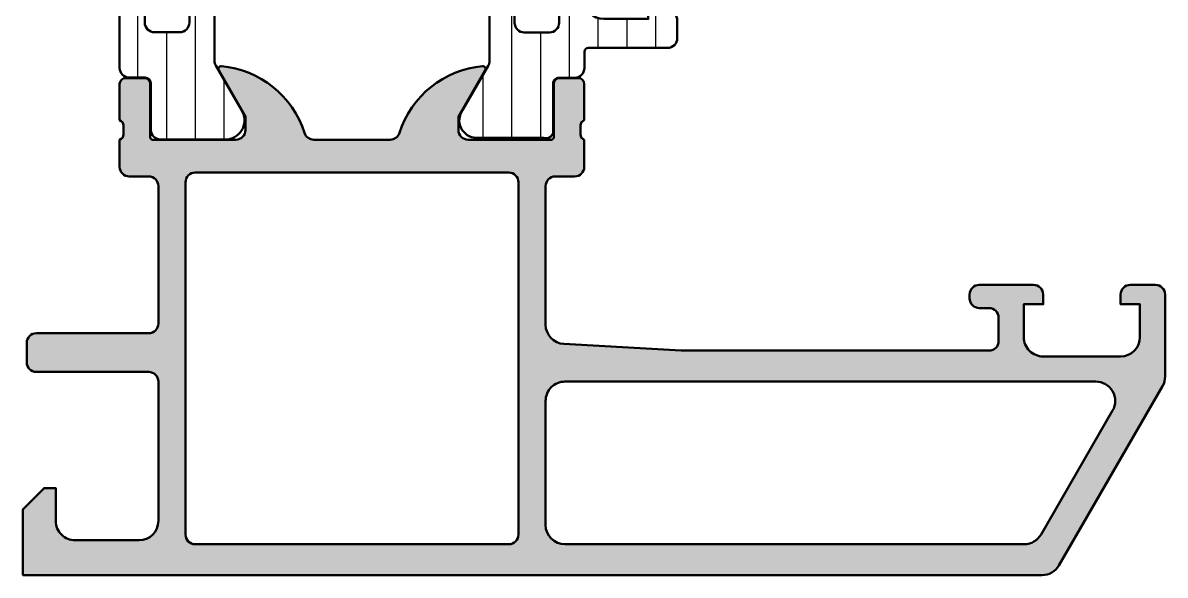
# Model space of a CAD drawing. Extents: x 0 to 59, y 0 to 85.
# Drawn here: x 0 to 59, y 0 to 28.5 of the extents above; entities that cross this region are included whole.
import ezdxf

# ---------------------------------------------------------------- set-up
doc = ezdxf.new("R2010")
doc.units = 0
for name, color, linetype, lineweight in [('0S-Alu contour', 7, 'Continuous', 50), ('0S-Alu hatch', 252, 'Continuous', 25), ('0S-Plastic contour', 254, 'Continuous', 50), ('0S-Plastic hatch', 253, 'Continuous', 25)]:
    doc.layers.add(name, color=color, linetype=linetype, lineweight=lineweight)
pattern_1 = [(90, (0, 0), (-1.4859, 0), [])]

# ---------------------------------------------------------------- blocks, each defined once
blk = doc.blocks.new('284031__F97CBD74_DF30_457D_89FA_6E96E9D38B79___88A919AE_AB8D_490B_81E7_3DBC3576B29C_')
at = {"layer": '0S-Plastic hatch'}
h = blk.add_hatch(dxfattribs=at)
h.set_pattern_fill('ANSI31', color=256, scale=0.4680000000000001, angle=45, style=0)
h.set_pattern_definition(pattern_1)
edge = h.paths.add_edge_path()
edge.add_line((4.998753296261079, 61.29235625526818), (4.999865985749884, 26.2098575457658))
edge.add_arc((5.499863306596386, 26.20987340386518), 0.4999973210979835, 180.0018172140356, 270.0020240769155)
edge.add_line((5.499880969904991, 25.70987608307919), (6.310215696802736, 25.70990470962719))
edge.add_ellipse((6.310226294848297, 25.40990470981439), major_axis=(-0.2999999999999987, 0), ratio=1, start_angle=180.0020752991279, end_angle=270.00202407760605, ccw=False)
edge.add_line((6.610226294651504, 25.4099155760553), (6.609981274070682, 23.00991718266558))
edge.add_arc((7.109977251276919, 23.00993265328298), 0.499995977445579, 180.0017728165192, 270.0020872367505)
edge.add_line((7.109995465707159, 22.50993667616917), (10.58653949695266, 22.51006332373204))
edge.add_arc((10.44419299607088, 23.49987624320275), 0.9999960709244833, 278.1836833497854, 392.7290913977267)
edge.add_line((11.28542606229113, 24.04054163895328), (9.966873632834734, 26.32415072820264))
edge.add_ellipse((10.39987729408677, 26.57416638639704), major_axis=(-0.5000000000000481, 0), ratio=1, start_angle=0.0018117430832944592, end_angle=30.002071897231076, ccw=False)
edge.add_line((9.899877294336694, 26.57415057595383), (9.898790981943494, 60.92841828601597))
edge.add_ellipse((10.39879098169356, 60.92843409645906), major_axis=(-0.5000000000000366, 0), ratio=1, start_angle=-29.997921301458177, end_angle=0.0018117430832944592, ccw=False)
edge.add_line((9.96576921005286, 61.17841838653583), (11.28415620783992, 63.46212298779095))
edge.add_arc((10.44288397718112, 64.00272744188543), 0.9999960709244877, 327.2750591980468, 441.8204672459867)
edge.add_line((10.58515877409534, 64.99255067056185), (7.108614534479019, 64.99242402300534))
edge.add_arc((7.108632748909256, 64.49242804589156), 0.4999959774455521, 90.00208723675013, 180.0023777790715)
edge.add_line((6.608636771894264, 64.49240729602163), (6.609055647734549, 62.09245042051018))
edge.add_ellipse((6.309055652303852, 62.0923980604488), major_axis=(-0.29999999999999, 0), ratio=1, start_angle=90.0020240765632, end_angle=180.010000035117, ccw=False)
edge.add_line((6.309066250343952, 61.79239806063601), (5.498732953798953, 61.79236943415352))
edge.add_arc((5.49875061710756, 61.29237211336755), 0.4999973210979595, 90.00202407691594, 180.0018172140356)
edge = h.paths.add_edge_path()
edge.add_line((6.299314684320593, 50.10129142721294), (6.299314684320593, 58.95130058248629))
edge.add_ellipse((6.799299425531524, 58.95130058249147), major_axis=(-0.4999847412109304, 0), ratio=1, start_angle=269.9999999999992, end_angle=360, ccw=False)
edge.add_line((6.799299425531531, 59.4512853237024), (8.099310106683875, 59.4512853237024))
edge.add_ellipse((8.099310106683882, 58.95127006491335), major_axis=(-0.5000152587890554, 0), ratio=1, start_angle=180, end_angle=270.0000000000008, ccw=False)
edge.add_line((8.599325365472938, 58.95127006490816), (8.599325365472938, 50.10129142721808))
edge.add_ellipse((8.099329004829613, 50.10128778786141), major_axis=(-0.4999963606565677, 0), ratio=1, start_angle=89.9995829574089, end_angle=180.0004170428646, ccw=False)
edge.add_line((8.099325365472938, 49.60129142721808), (6.79933125920502, 49.60129142721808))
edge.add_ellipse((6.799314686408214, 50.10129142903105), major_axis=(-0.5000000020876216, 0), ratio=1, start_angle=0, end_angle=90.00189910261582, ccw=False)
edge = h.paths.add_edge_path()
edge.add_line((8.599325365472938, 48.10129142721289), (8.599325365472938, 39.40128532369721))
edge.add_ellipse((8.099325365472923, 39.40128532370243), major_axis=(-0.5000000000000142, 0), ratio=1, start_angle=90.000000001192, end_angle=180, ccw=False)
edge.add_line((8.099325365483326, 38.90128532370241), (6.799314684330996, 38.90128532370241))
edge.add_ellipse((6.799314684320579, 39.4012853237024), major_axis=(-0.4999999999999929, 0), ratio=1, start_angle=0, end_angle=90.00000000119371, ccw=False)
edge.add_line((6.299314684320586, 39.40128532369719), (6.299314684320593, 48.10129142721288))
edge.add_ellipse((6.799314684320593, 48.10129142721809), major_axis=(-0.5, 0), ratio=1, start_angle=270, end_angle=360, ccw=False)
edge.add_line((6.799314684320593, 48.60129142721809), (8.099325365472952, 48.60129142721809))
edge.add_ellipse((8.099325365472948, 48.10129142721809), major_axis=(-0.4999999999999929, 0), ratio=1, start_angle=180, end_angle=269.9999999999996, ccw=False)
edge = h.paths.add_edge_path()
edge.add_line((8.59932536546255, 37.40128532440084), (8.59932536546255, 28.55129142791655))
edge.add_ellipse((8.099329004819174, 28.55128778855992), major_axis=(-0.499996360656621, 0), ratio=1, start_angle=89.9995829574151, end_angle=180.0004170428646, ccw=False)
edge.add_line((8.09932536546255, 28.05129142791654), (6.799331259194646, 28.05129142791655))
edge.add_ellipse((6.799314686397826, 28.55129142972951), major_axis=(-0.5000000020876216, 0), ratio=1, start_angle=0, end_angle=90.00189910261747, ccw=False)
edge.add_line((6.299314684310204, 28.55129142791139), (6.299314684310205, 37.40128532439565))
edge.add_ellipse((6.799314686467512, 37.4012853225182), major_axis=(-0.5000000021573073, 0), ratio=1, start_angle=269.9981009105044, end_angle=360, ccw=False)
edge.add_line((6.799331259149825, 37.90128532440085), (8.099325365462564, 37.90128532440087))
edge.add_ellipse((8.099329004819284, 37.4012889637576), major_axis=(-0.4999963606565109, 0), ratio=1, start_angle=179.9995829571355, end_angle=270.0004170425959, ccw=False)
at = {"layer": '0S-Alu contour', "color": 7}
for points in [[(6.799299425531531, 59.4512853237024), (8.099310106683875, 59.4512853237024)], [(6.299314684320593, 50.10129142721294), (6.299314684320593, 58.95130058248629)], [(8.599325365472938, 58.95127006490816), (8.599325365472938, 50.10129142721808)], [(8.099325365472938, 49.60129142721808), (6.79933125920502, 49.60129142721808)], [(6.799314684320593, 48.60129142721809), (8.099325365472952, 48.60129142721809)], [(6.299314684320586, 39.40128532369719), (6.299314684320593, 48.10129142721288)], [(8.599325365472938, 48.10129142721289), (8.599325365472938, 39.40128532369721)], [(8.099325365483326, 38.90128532370241), (6.799314684330996, 38.90128532370241)], [(6.799331259149825, 37.90128532440085), (8.099325365462564, 37.90128532440087)], [(6.299314684310204, 28.55129142791139), (6.299314684310205, 37.40128532439565)], [(8.59932536546255, 37.40128532440084), (8.59932536546255, 28.55129142791655)], [(8.09932536546255, 28.05129142791654), (6.799331259194646, 28.05129142791655)]]:
    blk.add_lwpolyline(points, dxfattribs=at)
at = {"layer": '0S-Alu contour', "color": 7, "extrusion": (0, 0, -1)}
for centre, radius, start, end in [((-6.799299425531524, 58.95130058249147), 0.4999847412109304, 0, 90.00000000000081), ((-8.099310106683882, 58.95127006491335), 0.5000152587890554, 89.9999999999992, 180), ((-6.799314686408214, 50.10129142903105), 0.5000000020876216, 269.9981008973842, 0), ((-8.099329004829613, 50.10128778786141), 0.4999963606565677, 179.9995829571354, 270.0004170425911), ((-6.799314684320593, 48.10129142721809), 0.5, 0, 90), ((-8.099325365472948, 48.10129142721809), 0.4999999999999929, 90.0000000000004, 180), ((-6.799314684320579, 39.4012853237024), 0.4999999999999929, 269.9999999988063, 0), ((-8.099325365472923, 39.40128532370243), 0.5000000000000142, 180, 269.999999998808), ((-6.799314686467512, 37.4012853225182), 0.5000000021573073, 0, 90.00189908949562), ((-8.099329004819284, 37.4012889637576), 0.4999963606565109, 89.99958295740409, 180.0004170428646), ((-6.799314686397826, 28.55129142972951), 0.5000000020876216, 269.9981008973825, 0), ((-8.099329004819174, 28.55128778855992), 0.499996360656621, 179.9995829571354, 270.0004170425849)]:
    blk.add_arc(centre, radius, start, end, dxfattribs=at)
at = {"layer": '0S-Plastic contour', "color": 7}
for points in [[(10.58515877409534, 64.99255067056185), (7.108614534479019, 64.99242402300534)], [(6.608636771894264, 64.49240729602163), (6.609055647734549, 62.09245042051018)], [(9.96576921005286, 61.17841838653583), (11.28415620783992, 63.46212298779095)], [(6.309066250343952, 61.79239806063601), (5.498732953798953, 61.79236943415352)], [(4.998753296261079, 61.29235625526818), (4.999865985749884, 26.2098575457658)], [(9.899877294336694, 26.57415057595383), (9.898790981943494, 60.92841828601597)], [(11.28542606229113, 24.04054163895328), (9.966873632834734, 26.32415072820264)], [(5.499880969904991, 25.70987608307919), (6.310215696802736, 25.70990470962719)], [(6.610226294651504, 25.4099155760553), (6.609981274070682, 23.00991718266558)], [(7.109995465707159, 22.50993667616917), (10.58653949695266, 22.51006332373204)]]:
    blk.add_lwpolyline(points, dxfattribs=at)
for centre, radius, start, end in [((7.108632748909256, 64.49242804589156), 0.4999959774455521, 90.00208723675013, 180.0023777790715), ((10.44288397718112, 64.00272744188543), 0.9999960709244877, 327.2750591980468, 81.82046724598675), ((5.49875061710756, 61.29237211336755), 0.4999973210979595, 90.00202407691594, 180.0018172140356), ((5.499863306596386, 26.20987340386518), 0.4999973210979835, 180.0018172140356, 270.0020240769155), ((10.44419299607088, 23.49987624320275), 0.9999960709244833, 278.1836833497854, 32.72909139772675), ((7.109977251276919, 23.00993265328298), 0.499995977445579, 180.0017728165192, 270.0020872367505)]:
    blk.add_arc(centre, radius, start, end, dxfattribs=at)
at = {"layer": '0S-Plastic contour', "color": 7, "extrusion": (0, 0, -1)}
for centre, radius, start, end in [((-6.309055652303852, 62.0923980604488), 0.29999999999999, 179.989999964883, 269.9979759234368), ((-10.39879098169356, 60.92843409645906), 0.5000000000000366, 359.9981882569167, 29.99792130145823), ((-10.39987729408677, 26.57416638639704), 0.5000000000000481, 329.9979281027689, 359.9981882569167), ((-6.310226294848297, 25.40990470981439), 0.2999999999999987, 89.99797592239396, 179.9979247008721)]:
    blk.add_arc(centre, radius, start, end, dxfattribs=at)
blk = doc.blocks.new('284031__820AC174_5240_4394_BFFB_4F122B3A4B0A___C506B3B1_0224_49EA_88B0_8D0E36C54322_')
at = {"layer": '0S-Plastic hatch'}
h = blk.add_hatch(dxfattribs=at)
h.set_pattern_fill('ANSI31', color=256, scale=0.4680000000000001, angle=45, style=0)
h.set_pattern_definition(pattern_1)
edge = h.paths.add_edge_path()
edge.add_line((24.09998855703181, 60.91833314019055), (24.10107486946288, 26.56406438459115))
edge.add_ellipse((23.60107486977223, 26.56404679696931), major_axis=(-0.499999999999972, 0), ratio=1, start_angle=150.0020786985387, end_angle=180.0020153930485, ccw=False)
edge.add_line((24.03409664141286, 26.31406250689255), (22.71570964362581, 24.03035790563746))
edge.add_arc((23.44268479515156, 23.4979234876396), 0.9010989293105399, 143.7810646196021, 268.2207693739952)
edge.add_line((23.41470707737038, 22.5972589953272), (26.89124857317623, 22.59013810591256))
edge.add_arc((27.01534923905794, 22.94864791113511), 0.3793814119234043, 250.9063484546833, 367.7905066022532)
edge.add_line((27.39122907957148, 23.00007359740677), (27.39081019935869, 25.40007196674527))
edge.add_ellipse((27.69081019916189, 25.40008283297959), major_axis=(-0.299999999999997, 0), ratio=1, start_angle=-89.99792470211452, end_angle=0.002075297898500139, ccw=False)
edge.add_line((27.69079933292757, 25.7000828327828), (28.50113066574247, 25.700111459201))
edge.add_arc((28.50111523435817, 26.20010878006084), 0.4999973210979719, 270.0017683158597, 360.0023822800018)
edge.add_line((29.00111255502395, 26.20012956926355), (29.00243310001389, 27.04120181439143))
edge.add_ellipse((29.20243310001387, 27.04120181439144), major_axis=(-0.1999999999999851, 0), ratio=1, start_angle=270.000000000001, end_angle=360, ccw=False)
edge.add_line((29.20243310001387, 27.24120181439142), (33.30243310000223, 27.24120181439142))
edge.add_arc((33.30243310000224, 27.74120181439143), 0.5000000000000031, 269.9999999999992, 360)
edge.add_line((33.80243310000224, 27.74120181439142), (33.80243310000178, 28.57195103774948))
edge.add_arc((32.80243310000233, 28.57195103774945), 0.9999999999994567, 0, 74.99999999891949)
edge.add_line((33.06125214512292, 29.53787686403311), (32.30243310000235, 29.74120181439137))
edge.add_line((32.30243310000235, 29.74120181439137), (32.30243310000224, 28.74120181439142))
edge.add_line((32.30243310000224, 28.74120181439142), (30.00243310001389, 28.74120181439142))
edge.add_ellipse((30.0041423457351, 29.74532829859306), major_axis=(-1.004127938958018, 0), ratio=1, start_angle=0.23408772131568867, end_angle=89.9024699846795, ccw=False)
edge.add_line((29.00002278728721, 29.74122584341729), (29.00002278728721, 32.74110419756097))
edge.add_ellipse((30.00414213385492, 32.73707584171383), major_axis=(-1.004127427074074, 0), ratio=1, start_angle=270.0975179750852, end_angle=359.770140321516, ccw=False)
edge.add_line((30.00243310001383, 33.74120181439143), (32.30243310000225, 33.74120181439142))
edge.add_line((32.30243310000225, 33.74120181439142), (32.30243310000224, 32.74120181439142))
edge.add_line((32.30243310000224, 32.74120181439142), (33.06125214512291, 32.9445267647196))
edge.add_arc((32.80243310000211, 33.91045259100384), 1.000000000000067, 285.0000000010829, 360)
edge.add_line((33.80243310000218, 33.91045259100381), (33.80243310000219, 34.74120181439148))
edge.add_arc((33.30243310000224, 34.74120181439148), 0.4999999999999467, 0, 90)
edge.add_line((33.30243310000224, 35.24120181439143), (29.20243310001396, 35.24120181439143))
edge.add_ellipse((29.20416165290924, 35.44537491023469), major_axis=(-0.2041804127758895, 0), ratio=1, start_angle=1.155868943819712, end_angle=89.5149389342775, ccw=False)
edge.add_line((29.0000227872872, 35.44125611139533), (28.99999986572919, 61.28262292094751))
edge.add_arc((28.50000254486935, 61.28260748956321), 0.4999973210979746, 0.0017683158931002, 90.0023822799108)
edge.add_line((28.49998175566666, 61.78260481022899), (27.68965042285174, 61.7825761838108))
edge.add_ellipse((27.68963955661743, 62.08257618361401), major_axis=(-0.3000000000000112, 0), ratio=1, start_angle=0.002075297898500139, end_angle=90.00207529788281, ccw=False)
edge.add_line((27.38963955681422, 62.08256531737969), (27.38988457739504, 64.48256371076516))
edge.add_arc((26.8898886001888, 64.4825482401454), 0.4999959774455828, 0.0017728167248697, 90.00237777907287)
edge.add_line((26.88986785031889, 64.98254421716042), (23.41332635451306, 64.98241756969632))
edge.add_arc((23.55567285539483, 63.99260465022564), 0.9999960709244813, 98.1836833497854, 212.7290913977265)
edge.add_line((22.71443978917458, 63.45193925447511), (24.03299221863099, 61.16833016522574))
edge.add_ellipse((23.59998855737888, 60.91831450703132), major_axis=(-0.5000000000001228, 0), ratio=1, start_angle=180.0021352027152, end_angle=210.002071897228, ccw=False)
edge = h.paths.add_edge_path()
edge.add_line((25.40054048600318, 50.09119556902756), (25.40054048600318, 58.94118946551185))
edge.add_ellipse((25.90053684664654, 58.94119310486849), major_axis=(-0.4999963606566095, 0), ratio=1, start_angle=-90.0004170425849, end_angle=0.00041704286462618256, ccw=False)
edge.add_line((25.90054048600316, 59.44118946551185), (27.20053459227107, 59.44118946551185))
edge.add_ellipse((27.20055116506788, 58.94118946369888), major_axis=(-0.5000000020876283, 0), ratio=1, start_angle=180, end_angle=270.0018991026175, ccw=False)
edge.add_line((27.70055116715552, 58.94118946551699), (27.70055116715552, 50.09119556903273))
edge.add_ellipse((27.20055116499822, 50.09119557091019), major_axis=(-0.5000000021573054, 0), ratio=1, start_angle=89.99810091050398, end_angle=180, ccw=False)
edge.add_line((27.2005345923159, 49.59119556902755), (25.90054048600316, 49.59119556902752))
edge.add_ellipse((25.90053684664644, 50.09119192967078), major_axis=(-0.4999963606565056, 0), ratio=1, start_angle=-0.000417042864683026, end_angle=90.00041704259593, ccw=False)
edge = h.paths.add_edge_path()
edge.add_line((27.70055116714515, 48.09119556973119), (27.70055116714514, 39.39118946621551))
edge.add_ellipse((27.20055116714514, 39.39118946621031), major_axis=(-0.4999999999999982, 0), ratio=1, start_angle=90, end_angle=180, ccw=False)
edge.add_line((27.20055116714514, 38.89118946621032), (25.90054048599278, 38.89118946621032))
edge.add_ellipse((25.90054048599279, 39.39118946621031), major_axis=(-0.4999999999999938, 0), ratio=1, start_angle=0, end_angle=89.9999999999996, ccw=False)
edge.add_line((25.40054048599279, 39.39118946621551), (25.40054048599279, 48.09119556973119))
edge.add_ellipse((25.9005404859928, 48.09119556972597), major_axis=(-0.5000000000000134, 0), ratio=1, start_angle=270.000000001192, end_angle=360, ccw=False)
edge.add_line((25.9005404859824, 48.59119556972599), (27.20055116713473, 48.591195569726))
edge.add_ellipse((27.20055116714514, 48.09119556972599), major_axis=(-0.5000000000000053, 0), ratio=1, start_angle=180, end_angle=270.00000000119365, ccw=False)
edge = h.paths.add_edge_path()
edge.add_line((27.70055116714513, 37.39118946621545), (27.70055116714513, 28.54118031094211))
edge.add_ellipse((27.2005664259342, 28.54118031093692), major_axis=(-0.4999847412109292, 0), ratio=1, start_angle=89.9999999999996, end_angle=180, ccw=False)
edge.add_line((27.2005664259342, 28.04119556972599), (25.90055574478185, 28.04119556972599))
edge.add_ellipse((25.90055574478185, 28.54121082851504), major_axis=(-0.500015258789055, 0), ratio=1, start_angle=0, end_angle=90.0000000000012, ccw=False)
edge.add_line((25.40054048599279, 28.54121082852024), (25.40054048599279, 37.39118946621031))
edge.add_ellipse((25.90053684663612, 37.39119310556699), major_axis=(-0.4999963606565686, 0), ratio=1, start_angle=-90.00041704259098, end_angle=0.00041704286462618256, ccw=False)
edge.add_line((25.9005404859928, 37.89118946621031), (27.20053459226071, 37.89118946621031))
edge.add_ellipse((27.20055116505751, 37.39118946439735), major_axis=(-0.5000000020876203, 0), ratio=1, start_angle=180, end_angle=270.0018991026154, ccw=False)
at = {"layer": '0S-Alu contour', "color": 7}
for points in [[(25.90054048600316, 59.44118946551185), (27.20053459227107, 59.44118946551185)], [(25.40054048600318, 50.09119556902756), (25.40054048600318, 58.94118946551185)], [(27.70055116715552, 58.94118946551699), (27.70055116715552, 50.09119556903273)], [(27.2005345923159, 49.59119556902755), (25.90054048600316, 49.59119556902752)], [(25.9005404859824, 48.59119556972599), (27.20055116713473, 48.591195569726)], [(25.40054048599279, 39.39118946621551), (25.40054048599279, 48.09119556973119)], [(27.70055116714515, 48.09119556973119), (27.70055116714514, 39.39118946621551)], [(27.20055116714514, 38.89118946621032), (25.90054048599278, 38.89118946621032)], [(25.9005404859928, 37.89118946621031), (27.20053459226071, 37.89118946621031)], [(25.40054048599279, 28.54121082852024), (25.40054048599279, 37.39118946621031)], [(27.70055116714513, 37.39118946621545), (27.70055116714513, 28.54118031094211)], [(27.2005664259342, 28.04119556972599), (25.90055574478185, 28.04119556972599)]]:
    blk.add_lwpolyline(points, dxfattribs=at)
at = {"layer": '0S-Alu contour', "color": 7, "extrusion": (0, 0, -1)}
for centre, radius, start, end in [((-25.90053684664654, 58.94119310486849), 0.4999963606566095, 359.9995829571354, 90.00041704258496), ((-27.20055116506788, 58.94118946369888), 0.5000000020876283, 89.99810089738251, 180), ((-25.90053684664644, 50.09119192967078), 0.4999963606565056, 269.9995829574041, 0.0004170428646345), ((-27.20055116499822, 50.09119557091019), 0.5000000021573054, 180, 270.001899089496), ((-25.9005404859928, 48.09119556972597), 0.5000000000000134, 0, 89.99999999880797), ((-27.20055116714514, 48.09119556972599), 0.5000000000000053, 89.99999999880635, 180), ((-25.90054048599279, 39.39118946621031), 0.4999999999999938, 270.0000000000004, 0), ((-27.20055116714514, 39.39118946621031), 0.4999999999999982, 180, 270), ((-25.90053684663612, 37.39119310556699), 0.4999963606565686, 359.9995829571354, 90.00041704259102), ((-27.20055116505751, 37.39118946439735), 0.5000000020876203, 89.99810089738456, 180), ((-25.90055574478185, 28.54121082851504), 0.500015258789055, 269.9999999999988, 0), ((-27.2005664259342, 28.54118031093692), 0.4999847412109292, 180, 270.0000000000004)]:
    blk.add_arc(centre, radius, start, end, dxfattribs=at)
at = {"layer": '0S-Plastic contour', "color": 7}
for points in [[(26.88986785031889, 64.98254421716042), (23.41332635451306, 64.98241756969632)], [(27.38963955681422, 62.08256531737969), (27.38988457739504, 64.48256371076516)], [(22.71443978917458, 63.45193925447511), (24.03299221863099, 61.16833016522574)], [(28.49998175566666, 61.78260481022899), (27.68965042285174, 61.7825761838108)], [(24.09998855703181, 60.91833314019055), (24.10107486946288, 26.56406438459115)], [(29.0000227872872, 35.44125611139533), (28.99999986572919, 61.28262292094751)], [(33.30243310000224, 35.24120181439143), (29.20243310001396, 35.24120181439143)], [(33.80243310000218, 33.91045259100381), (33.80243310000219, 34.74120181439148)], [(30.00243310001383, 33.74120181439143), (32.30243310000225, 33.74120181439142), (32.30243310000224, 32.74120181439142), (33.06125214512291, 32.9445267647196)], [(29.00002278728721, 29.74122584341729), (29.00002278728721, 32.74110419756097)], [(33.06125214512292, 29.53787686403311), (32.30243310000235, 29.74120181439137), (32.30243310000224, 28.74120181439142), (30.00243310001389, 28.74120181439142)], [(33.80243310000224, 27.74120181439142), (33.80243310000178, 28.57195103774948)], [(29.20243310001387, 27.24120181439142), (33.30243310000223, 27.24120181439142)], [(29.00111255502395, 26.20012956926355), (29.00243310001389, 27.04120181439143)], [(24.03409664141286, 26.31406250689255), (22.71570964362581, 24.03035790563746)], [(27.39122907957148, 23.00007359740677), (27.39081019935869, 25.40007196674527)], [(27.69079933292757, 25.7000828327828), (28.50113066574247, 25.700111459201)], [(23.41470707737038, 22.5972589953272), (26.89124857317623, 22.59013810591256)]]:
    blk.add_lwpolyline(points, dxfattribs=at)
for centre, radius, start, end in [((23.55567285539483, 63.99260465022564), 0.9999960709244813, 98.1836833497854, 212.7290913977265), ((26.8898886001888, 64.4825482401454), 0.4999959774455828, 0.0017728167248697, 90.00237777907287), ((28.50000254486935, 61.28260748956321), 0.4999973210979746, 0.0017683158931002, 90.0023822799108), ((33.30243310000224, 34.74120181439148), 0.4999999999999467, 0, 90), ((32.80243310000211, 33.91045259100384), 1.000000000000067, 285.0000000010829, 0), ((32.80243310000233, 28.57195103774945), 0.9999999999994567, 0, 74.99999999891949), ((33.30243310000224, 27.74120181439143), 0.5000000000000031, 269.9999999999992, 0), ((28.50111523435817, 26.20010878006084), 0.4999973210979719, 270.0017683158597, 0.0023822800018465), ((23.44268479515156, 23.4979234876396), 0.9010989293105399, 143.7810646196021, 268.2207693739952), ((27.01534923905794, 22.94864791113511), 0.3793814119234043, 250.9063484546833, 7.790506602253237)]:
    blk.add_arc(centre, radius, start, end, dxfattribs=at)
at = {"layer": '0S-Plastic contour', "color": 7, "extrusion": (0, 0, -1)}
for centre, radius, start, end in [((-27.68963955661743, 62.08257618361401), 0.3000000000000112, 269.9979247021172, 359.9979247021015), ((-23.59998855737888, 60.91831450703132), 0.5000000000001228, 149.997928102772, 179.9978647972848), ((-29.20416165290924, 35.44537491023469), 0.2041804127758895, 270.4850610657225, 358.8441310561803), ((-30.00414213385492, 32.73707584171383), 1.004127427074074, 0.2298596784839961, 89.9024820249148), ((-30.0041423457351, 29.74532829859306), 1.004127938958018, 270.0975300153205, 359.7659122786843), ((-29.20243310001387, 27.04120181439144), 0.1999999999999851, 0, 89.99999999999898), ((-23.60107486977223, 26.56404679696931), 0.499999999999972, 179.9979846069515, 209.9979213014614), ((-27.69081019916189, 25.40008283297959), 0.299999999999997, 359.9979247021015, 89.99792470211455)]:
    blk.add_arc(centre, radius, start, end, dxfattribs=at)
blk = doc.blocks.new('347450__966E010E_6AF0_4DCE_AB6A_AD0461FF3526_')
at = {"layer": '0S-Alu hatch'}
h = blk.add_hatch(color=256, dxfattribs=at)
edge = h.paths.add_edge_path()
edge.add_arc((5.499999865729151, 21.09999952316282), 0.4999999999999858, 180, 270)
edge.add_line((5.499999865729151, 20.59999952316283), (6.499999865729186, 20.59999952316283))
edge.add_ellipse((6.499999865729175, 20.09999952316284), major_axis=(-0.4999999999999894, 0), ratio=1, start_angle=180, end_angle=269.99999999999864, ccw=False)
edge.add_line((6.999999865729165, 20.09999952316284), (6.999999865729172, 13.000012197874))
edge.add_ellipse((6.499999865729107, 13.00001219787393), major_axis=(-0.500000000000065, 0), ratio=1, start_angle=90.0000000000066, end_angle=180, ccw=False)
edge.add_line((6.499999865729165, 12.50001219787387), (0.6999961060547975, 12.50001219787387))
edge.add_arc((0.699999180726131, 12.0000091530051), 0.5000030448782185, 90.000352329236, 179.9996510864112)
edge.add_line((0.1999961358571838, 12.00001219786911), (0.1999961358571838, 10.99999952697554))
edge.add_arc((0.6999991807262022, 11.00000257184426), 0.5000030448782854, 180.0003489156779, 269.9996476707607)
edge.add_line((0.69999610605484, 10.49999952697543), (6.499999916079104, 10.49999952697554))
edge.add_ellipse((6.50000355543571, 10.00000316633215), major_axis=(-0.4999963606566335, 0), ratio=1, start_angle=179.9995829571355, end_angle=270.0004170425828, ccw=False)
edge.add_line((6.999999916079097, 9.999999526973093), (6.999999916079104, 2.800003055570476))
edge.add_ellipse((5.999980092931262, 2.800022878718215), major_axis=(-1.000019823344317, 0), ratio=1, start_angle=90.0011357601935, end_angle=179.9988642393878, ccw=False)
edge.add_line((5.999999916079104, 1.800003055570372), (2.70001212311034, 1.800003055570257))
edge.add_ellipse((2.699981107679363, 2.799971920933674), major_axis=(-0.9999688658444102, 0), ratio=1, start_angle=-0.0017839387354001701, end_angle=90.0017771086238, ccw=False)
edge.add_line((1.700012242319651, 2.800003055568877), (1.700012242319651, 4.500000003812473))
edge.add_line((1.700012242319651, 4.500000003812473), (1.100006138804005, 4.5000000038127))
edge.add_line((1.100006138804005, 4.5000000038127), (7.1e-15, 3.400001529691374))
edge.add_line((7.1e-15, 3.400001529691374), (7.1e-15, -1.42e-14))
edge.add_line((7.1e-15, -1.42e-14), (52.64914939371591, 2.132e-13))
edge.add_arc((52.64914939371591, 1.000000000000206), 0.9999999999999939, 270, 330.0000000000001)
edge.add_line((53.51517479750034, 0.500000000000212), (58.86602760830591, 9.767948932138255))
edge.add_arc((58.00000220452147, 10.26794893213825), 1.000000000000002, 330, 360.0000316472598)
edge.add_line((59.00000220452132, 10.2679494846881), (58.99999986572916, 14.5000000000001))
edge.add_arc((58.49994991451328, 14.49995004878411), 0.5000499537107476, 0.0057234159238532, 89.99427658410028)
edge.add_line((58.49999986572916, 14.99999999999998), (57.19995103760417, 14.99999999999999))
edge.add_arc((57.20000098882009, 14.49995004878406), 0.5000499537108034, 90.00572341590625, 179.9942765840761)
edge.add_line((56.69995103760417, 14.50000000000014), (56.69995103760417, 13.99999999999998))
edge.add_line((56.69995103760417, 13.99999999999998), (57.69995103760416, 14.0000000000001))
edge.add_line((57.69995103760416, 14.0000000000001), (57.70001016541178, 12.30000305175791))
edge.add_ellipse((56.69996698691214, 12.30004623025744), major_axis=(-1.000043179431796, 0), ratio=1, start_angle=90.00247383897721, end_angle=179.9975261609891, ccw=False)
edge.add_line((56.70001016541178, 11.3000030517578), (52.69997964783343, 11.30000305175779))
edge.add_ellipse((52.69996291570397, 12.29995580302627), major_axis=(-0.9999527514084658, 0), ratio=1, start_angle=-0.0027072808267121218, end_angle=90.00095872569841, ccw=False)
edge.add_line((51.70001016541178, 12.30000305175792), (51.70001016541178, 13.99999999999998))
edge.add_line((51.70001016541178, 13.99999999999998), (52.70001016541178, 13.99999999999998))
edge.add_line((52.70001016541178, 13.99999999999998), (52.70001016541178, 14.49999999999987))
edge.add_arc((52.19996142963778, 14.49995126422598), 0.500048738148942, 0.0055841639549441, 89.99441583599162)
edge.add_line((52.20001016541178, 14.99999999999998), (49.39999185486491, 14.99999999999998))
edge.add_arc((49.39997805488021, 14.50001379998468), 0.4999862002057485, 89.99841859459237, 180.0015814054484)
edge.add_line((48.89999185486491, 14.49999999999962), (48.89999185486491, 14.30000305175779))
edge.add_arc((49.39997897328868, 14.29999017018157), 0.4999871185897124, 179.9985238419079, 270.0014761579333)
edge.add_line((49.39999185486491, 13.8000030517578), (49.89999185486491, 13.8000030517578))
edge.add_ellipse((49.8999891139972, 13.30000031089009), major_axis=(-0.500002740875214, 0), ratio=1, start_angle=180.0003140784808, end_angle=269.99968592141806, ccw=False)
edge.add_line((50.3999918548649, 13.30000305175692), (50.3999918548649, 12.09999847412096))
edge.add_ellipse((49.89999549422156, 12.09999483476442), major_axis=(-0.4999963606565891, 0), ratio=1, start_angle=89.99958295741061, end_angle=180.0004170428646, ccw=False)
edge.add_line((49.8999918548649, 11.59999847412107), (33.9999979583796, 11.59999847412108))
edge.add_line((33.9999979583796, 11.59999847412108), (27.94296251221354, 11.94611358642577))
edge.add_ellipse((27.99999053731659, 12.94447682080078), major_axis=(-0.999990671655933, 0), ratio=1, start_angle=-0.0006706298242988851, end_angle=86.73073064799019, ccw=False)
edge.add_line((26.99999986572915, 12.94448852539009), (26.99999986572917, 20.09999799728392))
edge.add_ellipse((27.49999986572916, 20.09999799728392), major_axis=(-0.4999999999999965, 0), ratio=1, start_angle=270, end_angle=360, ccw=False)
edge.add_line((27.49999986572916, 20.59999799728392), (28.49999986572917, 20.59999799728392))
edge.add_arc((28.49999986572917, 21.09999799728392), 0.4999999999999965, 270, 360)
edge.add_line((28.99999986572916, 21.09999799728392), (28.99999986572916, 22.49999952316263))
edge.add_ellipse((29.07883631227223, 22.76752011515577), major_axis=(-0.2788950563274639, 0), ratio=1, start_angle=-1.1645893741002737, end_angle=73.58012358050291, ccw=False)
edge.add_line((28.79999886572916, 22.77318852315417), (28.79999886572915, 23.22678252315416))
edge.add_ellipse((29.07886696137232, 23.23244318263121), major_axis=(-0.2789255417371504, 0), ratio=1, start_angle=-73.57540544464581, end_angle=1.1628700728853119, ccw=False)
edge.add_line((28.99999986572915, 23.49998652315415), (28.99999986572915, 25.37999752316267))
edge.add_arc((28.69999986572916, 25.37999752316267), 0.2999999999999971, 0, 90)
edge.add_line((28.69999986572916, 25.67999752316266), (27.72002554668637, 25.67999752316266))
edge.add_arc((27.72002554668636, 25.37999752316267), 0.2999999999999971, 89.99999999999864, 180)
edge.add_line((27.42002554668637, 25.37999752316267), (27.42002554668638, 22.61999952316266))
edge.add_ellipse((27.30002554668637, 22.61999952316266), major_axis=(-0.1200000000000045, 0), ratio=1, start_angle=89.9999999999967, end_angle=180, ccw=False)
edge.add_line((27.30002554668637, 22.49999952316266), (22.99999986572918, 22.49999952316267))
edge.add_ellipse((22.99999986572917, 22.99999952316267), major_axis=(-0.4999999999999965, 0), ratio=1, start_angle=0, end_angle=90.0000000000012, ccw=False)
edge.add_line((22.49999986572917, 22.99999952316267), (22.49999986572915, 23.69999952316269))
edge.add_line((22.49999986572915, 23.69999952316269), (23.88149532335155, 26.09281984619024))
edge.add_arc((23.76188008108087, 26.16187973851436), 0.1381197846483019, 330.0000000000109, 457.7024374941018)
edge.add_arc((24.20949846906464, 21.32052850371021), 5.000000000000097, 95.34922800961812, 162.2202745732821)
edge.add_ellipse((18.97219218674549, 22.99999952316255), major_axis=(-0.4999999999998993, 0), ratio=1, start_angle=90.00000000000489, end_angle=162.2202745732842, ccw=False)
edge.add_line((18.97219218674553, 22.49999952316265), (15.02780754471281, 22.49999952316265))
edge.add_ellipse((15.02780754471284, 22.99999952316245), major_axis=(-0.4999999999998046, 0), ratio=1, start_angle=17.779725426713924, end_angle=89.9999999999967, ccw=False)
edge.add_arc((9.790501262393612, 21.32052850371027), 5.000000000000221, 17.779725426716, 84.65077199038161)
edge.add_arc((10.23811965037747, 26.16187973851455), 0.138119784648286, 82.29756250592114, 210.0000000000093)
edge.add_line((10.11850440810683, 26.09281984619039), (11.49999986572919, 23.6999995231629))
edge.add_line((11.49999986572919, 23.6999995231629), (11.49999986572919, 22.99999952316267))
edge.add_ellipse((10.99999986572919, 22.99999952316268), major_axis=(-0.5000000000000018, 0), ratio=1, start_angle=89.99999999999937, end_angle=180, ccw=False)
edge.add_line((10.99999986572918, 22.49999952316267), (6.699974184772273, 22.49999952316264))
edge.add_ellipse((6.699974184772276, 22.61999952316289), major_axis=(-0.1200000000002497, 0), ratio=1, start_angle=0, end_angle=89.9999999999983, ccw=False)
edge.add_line((6.579974184772027, 22.61999952316289), (6.579974184772005, 25.37999752316288))
edge.add_arc((6.279974184772001, 25.37999752316288), 0.3000000000000043, 0, 89.99999999999864)
edge.add_line((6.279974184772008, 25.67999752316288), (5.299999865729226, 25.6799975231629))
edge.add_arc((5.299999865729233, 25.37999752316289), 0.3000000000000043, 90.00000000000136, 180)
edge.add_line((4.999999865729229, 25.37999752316289), (4.999999865729215, 23.49998652315437))
edge.add_ellipse((4.92113277008606, 23.23244318263143), major_axis=(-0.2789255417371505, 0), ratio=1, start_angle=178.8371299271148, end_angle=253.5754054446482, ccw=False)
edge.add_line((5.200000865729229, 23.22678252315438), (5.200000865729215, 22.77318852315435))
edge.add_ellipse((4.921163419186184, 22.76752011515597), major_axis=(-0.2788950563274184, 0), ratio=1, start_angle=106.4198764194935, end_angle=181.1645893740988, ccw=False)
edge.add_line((4.999999865729229, 22.49999952316287), (4.999999865729165, 21.09999952316282))
edge = h.paths.add_edge_path()
edge.add_line((8.400008067328294, 2.100000000000004), (8.400008067328294, 20.29999481491494))
edge.add_ellipse((8.90000519469649, 20.29999768754674), major_axis=(-0.4999971273764521, 0), ratio=1, start_angle=-90.00032918124731, end_angle=0.0003291815056059022, ccw=False)
edge.add_line((8.900008067328287, 20.79999481491494), (25.10000596924478, 20.79999481491494))
edge.add_ellipse((25.1000088418766, 20.29999768754674), major_axis=(-0.4999971273764486, 0), ratio=1, start_angle=179.9996708184945, end_angle=270.0003291812489, ccw=False)
edge.add_line((25.60000596924479, 20.29999481491494), (25.60000596924479, 2.100000000002271))
edge.add_ellipse((25.10000884187658, 2.09999712736822), major_axis=(-0.4999971273764635, 0), ratio=1, start_angle=89.99967081875269, end_angle=180.0003291815056, ccw=False)
edge.add_line((25.10000596924478, 1.600000000000008), (8.90000806732828, 1.600000000000007))
edge.add_ellipse((8.90000519469649, 2.099997127368204), major_axis=(-0.4999971273764486, 0), ratio=1, start_angle=-0.0003291815056059022, end_angle=90.00032918124651, ccw=False)
edge = h.paths.add_edge_path()
edge.add_ellipse((27.99948565056805, 9.000514211348495), major_axis=(-0.9994859171155148, 0), ratio=1, start_angle=-90.02947751367822, end_angle=0.02947751368117224, ccw=False)
edge.add_line((27.99999986572917, 9.999999996187382), (55.42043068362472, 9.999999996187382))
edge.add_ellipse((55.42043068362472, 8.999999996187382), major_axis=(-0.9999999999999992, 0), ratio=1, start_angle=150.0000000000001, end_angle=270, ccw=False)
edge.add_line((56.28645608740916, 8.499999996187382), (52.59141436679693, 2.100000000000205))
edge.add_ellipse((51.7253889630125, 2.600000000000203), major_axis=(-0.9999999999999964, 0), ratio=1, start_angle=90.0000000000004, end_angle=150, ccw=False)
edge.add_line((51.72538896301251, 1.600000000000207), (27.99999986572916, 1.600000000000095))
edge.add_ellipse((27.99999986572916, 2.600000000000088), major_axis=(-0.9999999999999928, 0), ratio=1, start_angle=0, end_angle=90, ccw=False)
edge.add_line((26.99999986572917, 2.600000000000093), (26.99999986572917, 8.999999996187334))
at = {"layer": '0S-Alu contour', "color": 7}
for points in [[(10.11850440810683, 26.09281984619039), (11.49999986572919, 23.6999995231629), (11.49999986572919, 22.99999952316267)], [(22.49999986572917, 22.99999952316267), (22.49999986572915, 23.69999952316269), (23.88149532335155, 26.09281984619024)], [(4.999999865729229, 25.37999752316289), (4.999999865729215, 23.49998652315437)], [(6.279974184772008, 25.67999752316288), (5.299999865729226, 25.6799975231629)], [(6.579974184772027, 22.61999952316289), (6.579974184772005, 25.37999752316288)], [(27.42002554668637, 25.37999752316267), (27.42002554668638, 22.61999952316266)], [(28.69999986572916, 25.67999752316266), (27.72002554668637, 25.67999752316266)], [(28.99999986572915, 23.49998652315415), (28.99999986572915, 25.37999752316267)], [(5.200000865729229, 23.22678252315438), (5.200000865729215, 22.77318852315435)], [(28.79999886572916, 22.77318852315417), (28.79999886572915, 23.22678252315416)], [(4.999999865729229, 22.49999952316287), (4.999999865729165, 21.09999952316282)], [(10.99999986572918, 22.49999952316267), (6.699974184772273, 22.49999952316264)], [(18.97219218674553, 22.49999952316265), (15.02780754471281, 22.49999952316265)], [(27.30002554668637, 22.49999952316266), (22.99999986572918, 22.49999952316267)], [(28.99999986572916, 21.09999799728392), (28.99999986572916, 22.49999952316263)], [(8.900008067328287, 20.79999481491494), (25.10000596924478, 20.79999481491494)], [(5.499999865729151, 20.59999952316283), (6.499999865729186, 20.59999952316283)], [(6.999999865729165, 20.09999952316284), (6.999999865729172, 13.000012197874)], [(8.400008067328294, 2.100000000000004), (8.400008067328294, 20.29999481491494)], [(25.60000596924479, 20.29999481491494), (25.60000596924479, 2.10000000000227)], [(26.99999986572915, 12.94448852539009), (26.99999986572917, 20.09999799728392)], [(27.49999986572916, 20.59999799728392), (28.49999986572917, 20.59999799728392)], [(52.20001016541178, 14.99999999999998), (49.39999185486491, 14.99999999999998)], [(58.49999986572916, 14.99999999999998), (57.19995103760417, 14.99999999999999)], [(48.89999185486491, 14.49999999999962), (48.89999185486491, 14.30000305175779)], [(51.70001016541178, 12.30000305175792), (51.70001016541178, 13.99999999999998), (52.70001016541178, 13.99999999999998), (52.70001016541178, 14.49999999999987)], [(56.69995103760417, 14.50000000000014), (56.69995103760417, 13.99999999999998), (57.69995103760416, 14.0000000000001), (57.70001016541178, 12.30000305175791)], [(59.00000220452132, 10.2679494846881), (58.99999986572916, 14.5000000000001)], [(49.39999185486491, 13.8000030517578), (49.89999185486491, 13.8000030517578)], [(50.3999918548649, 13.30000305175692), (50.3999918548649, 12.09999847412096)], [(6.499999865729165, 12.50001219787387), (0.6999961060547975, 12.50001219787387)], [(0.1999961358571838, 12.00001219786911), (0.1999961358571838, 10.99999952697554)], [(49.8999918548649, 11.59999847412107), (33.9999979583796, 11.59999847412108), (27.94296251221354, 11.94611358642577)], [(56.70001016541178, 11.3000030517578), (52.69997964783343, 11.30000305175779)], [(0.69999610605484, 10.49999952697543), (6.499999916079104, 10.49999952697554)], [(6.999999916079097, 9.999999526973093), (6.999999916079104, 2.800003055570476)], [(27.99999986572917, 9.999999996187382), (55.42043068362472, 9.999999996187382)], [(53.51517479750034, 0.500000000000212), (58.86602760830591, 9.767948932138255)], [(26.99999986572917, 2.600000000000093), (26.99999986572917, 8.999999996187334)], [(56.28645608740916, 8.499999996187382), (52.59141436679693, 2.100000000000205)], [(1.700012242319651, 2.800003055568877), (1.700012242319651, 4.500000003812473), (1.100006138804005, 4.5000000038127), (7.1e-15, 3.400001529691374), (7.1e-15, -1.42e-14), (52.64914939371591, 2.132e-13)], [(5.999999916079104, 1.800003055570372), (2.70001212311034, 1.800003055570257)], [(25.10000596924478, 1.600000000000008), (8.90000806732828, 1.600000000000007)], [(51.72538896301251, 1.600000000000207), (27.99999986572916, 1.600000000000095)]]:
    blk.add_lwpolyline(points, dxfattribs=at)
for centre, radius, start, end in [((10.23811965037747, 26.16187973851455), 0.138119784648286, 82.29756250592114, 210.0000000000093), ((9.790501262393612, 21.32052850371027), 5.000000000000221, 17.779725426716, 84.65077199038161), ((24.20949846906464, 21.32052850371021), 5.000000000000097, 95.34922800961812, 162.2202745732821), ((23.76188008108087, 26.16187973851436), 0.1381197846483019, 330.0000000000109, 97.70243749410184), ((5.299999865729233, 25.37999752316289), 0.3000000000000043, 90.00000000000136, 180), ((6.279974184772001, 25.37999752316288), 0.3000000000000043, 0, 89.99999999999864), ((27.72002554668636, 25.37999752316267), 0.2999999999999971, 89.99999999999864, 180), ((28.69999986572916, 25.37999752316267), 0.2999999999999971, 0, 90), ((5.499999865729151, 21.09999952316282), 0.4999999999999858, 180, 270), ((28.49999986572917, 21.09999799728392), 0.4999999999999965, 270, 0), ((49.39997805488021, 14.50001379998468), 0.4999862002057485, 89.99841859459237, 180.0015814054484), ((52.19996142963778, 14.49995126422598), 0.500048738148942, 0.0055841639549441, 89.99441583599162), ((57.20000098882009, 14.49995004878406), 0.5000499537108034, 90.00572341590625, 179.9942765840761), ((58.49994991451328, 14.49995004878411), 0.5000499537107476, 0.0057234159238532, 89.99427658410028), ((49.39997897328868, 14.29999017018157), 0.4999871185897124, 179.9985238419079, 270.0014761579333), ((0.699999180726131, 12.0000091530051), 0.5000030448782185, 90.000352329236, 179.9996510864112), ((0.6999991807262022, 11.00000257184426), 0.5000030448782854, 180.0003489156779, 269.9996476707607), ((58.00000220452147, 10.26794893213825), 1.000000000000002, 330, 3.16472597429e-05), ((52.64914939371591, 1.000000000000206), 0.9999999999999939, 270, 330.0000000000001)]:
    blk.add_arc(centre, radius, start, end, dxfattribs=at)
at = {"layer": '0S-Alu contour', "color": 7, "extrusion": (0, 0, -1)}
for centre, radius, start, end in [((-4.92113277008606, 23.23244318263143), 0.2789255417371505, 106.4245945553518, 181.1628700728853), ((-29.07886696137232, 23.23244318263121), 0.2789255417371504, 358.8371299271147, 73.57540544464585), ((-4.921163419186184, 22.76752011515597), 0.2788950563274184, 178.8354106259012, 253.5801235805065), ((-6.699974184772276, 22.61999952316289), 0.1200000000002497, 270.0000000000017, 0), ((-10.99999986572919, 22.99999952316268), 0.5000000000000018, 180, 270.0000000000006), ((-15.02780754471284, 22.99999952316245), 0.4999999999998046, 270.0000000000033, 342.2202745732861), ((-18.97219218674549, 22.99999952316255), 0.4999999999998993, 197.7797254267159, 269.9999999999951), ((-22.99999986572917, 22.99999952316267), 0.4999999999999965, 269.9999999999988, 0), ((-27.30002554668637, 22.61999952316266), 0.1200000000000045, 180, 270.0000000000033), ((-29.07883631227223, 22.76752011515577), 0.2788950563274639, 286.4198764194972, 1.164589374100367), ((-8.90000519469649, 20.29999768754674), 0.4999971273764521, 359.9996708184944, 90.0003291812473), ((-25.1000088418766, 20.29999768754674), 0.4999971273764486, 89.99967081875108, 180.0003291815056), ((-6.499999865729175, 20.09999952316284), 0.4999999999999894, 90.00000000000134, 180), ((-27.49999986572916, 20.09999799728392), 0.4999999999999965, 0, 90), ((-49.8999891139972, 13.30000031089009), 0.500002740875214, 90.00031407858195, 179.9996859215192), ((-6.499999865729107, 13.00001219787393), 0.500000000000065, 180, 269.9999999999934), ((-27.99999053731659, 12.94447682080078), 0.999990671655933, 273.2692693520099, 0.000670629824406), ((-49.89999549422156, 12.09999483476442), 0.4999963606565891, 179.9995829571354, 270.0004170425894), ((-52.69996291570397, 12.29995580302627), 0.9999527514084658, 269.9990412743016, 0.0027072808266599), ((-56.69996698691214, 12.30004623025744), 1.000043179431796, 180.002473839011, 269.9975261610228), ((-6.50000355543571, 10.00000316633215), 0.4999963606566335, 89.99958295741722, 180.0004170428646), ((-27.99948565056805, 9.000514211348495), 0.9994859171155148, 359.9705224863188, 90.02947751367832), ((-55.42043068362472, 8.999999996187382), 0.9999999999999992, 90, 210), ((-2.699981107679363, 2.799971920933674), 0.9999688658444102, 269.9982228913762, 0.0017839387354142), ((-5.999980092931262, 2.800022878718215), 1.000019823344317, 180.0011357606123, 269.9988642398065), ((-27.99999986572916, 2.600000000000088), 0.9999999999999928, 270, 0), ((-8.90000519469649, 2.099997127368204), 0.4999971273764486, 269.9996708187535, 0.0003291815055843), ((-25.10000884187658, 2.09999712736822), 0.4999971273764635, 179.9996708184944, 270.0003291812473), ((-51.7253889630125, 2.600000000000203), 0.9999999999999964, 210, 269.9999999999996)]:
    blk.add_arc(centre, radius, start, end, dxfattribs=at)
blk = doc.blocks.new('373680__5AD45296_FB33_461A_B2E4_623691010E05_')
at = {"layer": '0S-Alu contour', "color": 7}
blk.add_blockref('347450__966E010E_6AF0_4DCE_AB6A_AD0461FF3526_', (0, 0), dxfattribs=at)
at = {"layer": '0S-Plastic contour', "color": 7}
for name in ['284031__F97CBD74_DF30_457D_89FA_6E96E9D38B79___88A919AE_AB8D_490B_81E7_3DBC3576B29C_', '284031__820AC174_5240_4394_BFFB_4F122B3A4B0A___C506B3B1_0224_49EA_88B0_8D0E36C54322_']:
    blk.add_blockref(name, (0, 0), dxfattribs=at)

msp = doc.modelspace()

# ---------------------------------------------------------------- block references
at = {"layer": '0S-Alu contour', "color": 7}
msp.add_blockref('373680__5AD45296_FB33_461A_B2E4_623691010E05_', (0, 0), dxfattribs=at)

doc.saveas('drawing.dxf')
